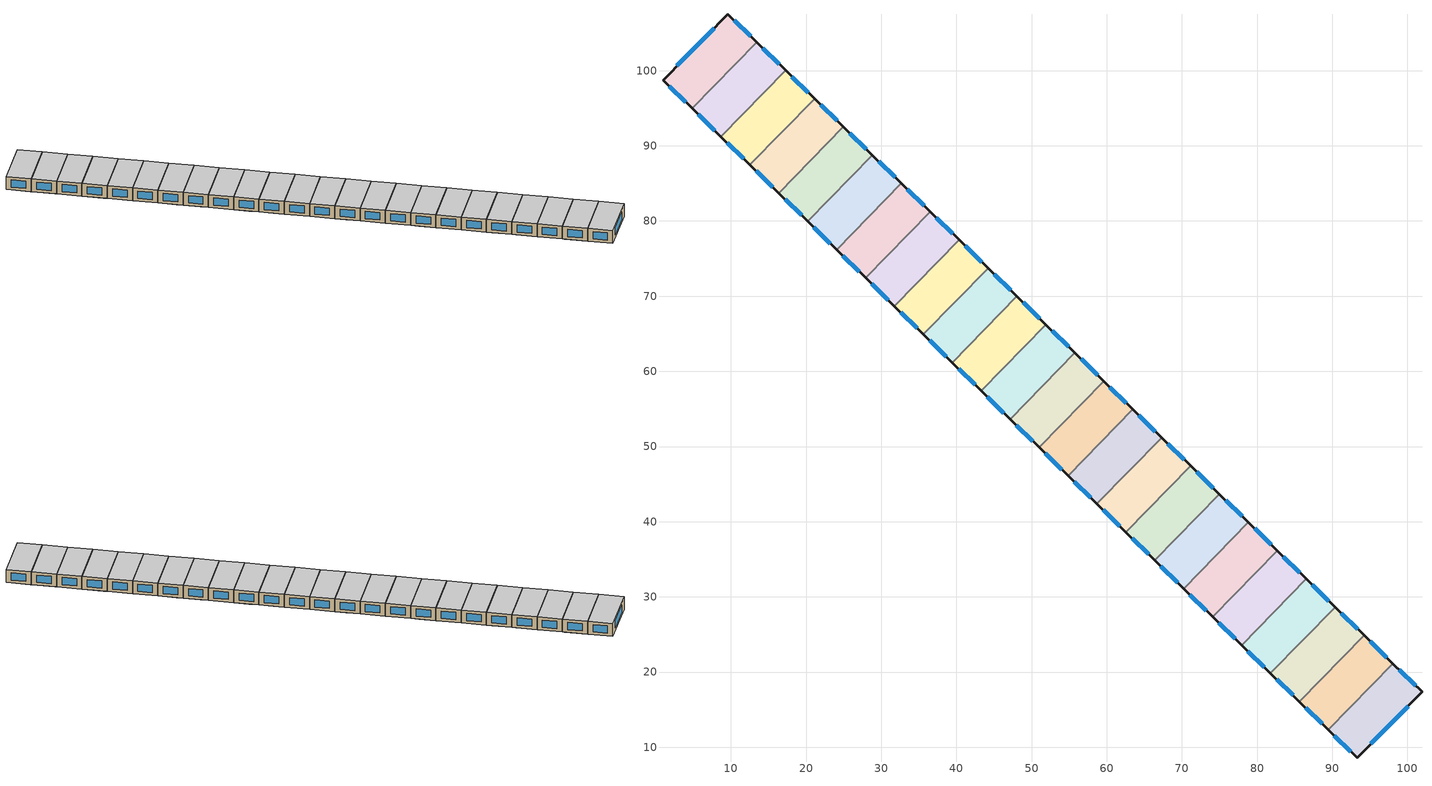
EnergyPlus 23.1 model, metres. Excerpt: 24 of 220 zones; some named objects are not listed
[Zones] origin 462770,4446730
fe584e89a999b901_F4_dwelling_0
 floor to fe584e89a999b901_F3_dwelling_0 (EU_floor_Construction): 13.28,103.93 4.68,95.13 0.97,98.75 9.6,107.52 z12
 floor to fe584e89a999b901_F3_dwelling_1 (EU_floor_Construction): 13.43,103.78 4.83,94.97 4.68,95.13 13.28,103.93 z12
 wall outside (EU_wall_Construction): 13.43,103.78 9.6,107.52 0.97,98.75 4.83,94.97 z12:15
 wall to fe584e89a999b901_F4_dwelling_1 (EU_wall_Construction): 4.83,94.97 13.43,103.78 z12:15
 window (EU_Window_Construction): 1.79,97.94 4,95.78 / 7.75,105.64 2.81,100.63 / 12.61,104.58 10.42,106.72 z12.64:14.36
 ceiling to fe584e89a999b901_F5_dwelling_0 (EU_floor_Construction): 4.83,94.97 13.43,103.78 9.6,107.52 0.97,98.75 z15
fe584e89a999b901_F4_dwelling_1
 floor to fe584e89a999b901_F3_dwelling_1 (EU_floor_Construction): 16.97,100.32 8.37,91.52 4.83,94.97 13.43,103.78 z12
 floor to fe584e89a999b901_F3_dwelling_2 (EU_floor_Construction): 17.28,100.02 8.68,91.22 8.37,91.52 16.97,100.32 z12
 wall outside (EU_wall_Construction): 4.83,94.97 8.68,91.22 / 17.28,100.02 13.43,103.78 z12:15
 wall to fe584e89a999b901_F4_dwelling_2 (EU_wall_Construction): 8.68,91.22 17.28,100.02 z12:15
 window (EU_Window_Construction): 5.65,94.17 7.85,92.02 / 16.45,100.83 14.25,102.98 z12.64:14.36
 ceiling to fe584e89a999b901_F5_dwelling_1 (EU_floor_Construction): 8.68,91.22 17.28,100.02 13.43,103.78 4.83,94.97 z15
fe584e89a999b901_F4_dwelling_10
 floor to fe584e89a999b901_F3_dwelling_10 (EU_floor_Construction): 50.21,67.86 41.61,59.06 39.46,61.16 48.05,69.97 z12
 floor to fe584e89a999b901_F3_dwelling_11 (EU_floor_Construction): 51.9,66.21 43.3,57.4 41.61,59.06 50.21,67.86 z12
 wall outside (EU_wall_Construction): 39.46,61.16 43.3,57.4 / 51.9,66.21 48.05,69.97 z12:15
 wall to fe584e89a999b901_F4_dwelling_11 (EU_wall_Construction): 43.3,57.4 51.9,66.21 z12:15
 wall to fe584e89a999b901_F4_dwelling_9 (EU_wall_Construction): 48.05,69.97 39.46,61.16 z12:15
 window (EU_Window_Construction): 40.28,60.36 42.48,58.21 / 51.08,67.01 48.88,69.16 z12.64:14.36
 ceiling to fe584e89a999b901_F5_dwelling_10 (EU_floor_Construction): 43.3,57.4 51.9,66.21 48.05,69.97 39.46,61.16 z15
fe584e89a999b901_F4_dwelling_11
 floor to fe584e89a999b901_F3_dwelling_11 (EU_floor_Construction): 53.9,64.25 45.3,55.45 43.3,57.4 51.9,66.21 z12
 floor adiabatic (EU_floor_Construction): 55.75,62.45 47.15,53.65 45.3,55.45 53.9,64.25 z12
 wall outside (EU_wall_Construction): 43.3,57.4 47.15,53.65 / 55.75,62.45 51.9,66.21 z12:15
 wall to fe584e89a999b901_F4_dwelling_12 (EU_wall_Construction): 47.15,53.65 55.75,62.45 z12:15
 window (EU_Window_Construction): 44.13,56.6 46.33,54.45 / 54.93,63.26 52.73,65.4 z12.64:14.36
 ceiling to fe584e89a999b901_F5_dwelling_11 (EU_floor_Construction): 47.15,53.65 55.75,62.45 51.9,66.21 43.3,57.4 z15
fe584e89a999b901_F4_dwelling_12
 floor to fe584e89a999b901_F3_dwelling_13 (EU_floor_Construction): 59.6,58.69 51,49.89 49,51.84 57.6,60.65 z12
 floor adiabatic (EU_floor_Construction): 57.6,60.65 49,51.84 47.15,53.65 55.75,62.45 z12
 wall outside (EU_wall_Construction): 47.15,53.65 51,49.89 / 59.6,58.69 55.75,62.45 z12:15
 wall to fe584e89a999b901_F4_dwelling_13 (EU_wall_Construction): 51,49.89 59.6,58.69 z12:15
 window (EU_Window_Construction): 47.97,52.84 50.17,50.69 / 58.77,59.5 56.57,61.65 z12.64:14.36
 ceiling to fe584e89a999b901_F5_dwelling_12 (EU_floor_Construction): 51,49.89 59.6,58.69 55.75,62.45 47.15,53.65 z15
fe584e89a999b901_F4_dwelling_13
 floor to fe584e89a999b901_F3_dwelling_13 (EU_floor_Construction): 61.29,57.04 52.69,48.24 51,49.89 59.6,58.69 z12
 floor adiabatic (EU_floor_Construction): 63.44,54.94 54.84,46.13 52.69,48.24 61.29,57.04 z12
 wall outside (EU_wall_Construction): 51,49.89 54.84,46.13 / 63.44,54.94 59.6,58.69 z12:15
 wall to fe584e89a999b901_F4_dwelling_14 (EU_wall_Construction): 54.84,46.13 63.44,54.94 z12:15
 window (EU_Window_Construction): 51.82,49.08 54.02,46.94 / 62.62,55.74 60.42,57.89 z12.64:14.36
 ceiling to fe584e89a999b901_F5_dwelling_13 (EU_floor_Construction): 54.84,46.13 63.44,54.94 59.6,58.69 51,49.89 z15
fe584e89a999b901_F4_dwelling_14
 floor to fe584e89a999b901_F3_dwelling_15 (EU_floor_Construction): 67.29,51.18 58.69,42.38 56.38,44.63 64.98,53.43 z12
 floor adiabatic (EU_floor_Construction): 64.98,53.43 56.38,44.63 54.84,46.13 63.44,54.94 z12
 wall outside (EU_wall_Construction): 54.84,46.13 58.69,42.38 / 67.29,51.18 63.44,54.94 z12:15
 wall to fe584e89a999b901_F4_dwelling_15 (EU_wall_Construction): 58.69,42.38 67.29,51.18 z12:15
 window (EU_Window_Construction): 55.67,45.33 57.87,43.18 / 66.47,51.98 64.27,54.13 z12.64:14.36
 ceiling to fe584e89a999b901_F5_dwelling_14 (EU_floor_Construction): 58.69,42.38 67.29,51.18 63.44,54.94 54.84,46.13 z15
fe584e89a999b901_F4_dwelling_15
 floor to fe584e89a999b901_F3_dwelling_16 (EU_floor_Construction): 71.14,47.42 62.54,38.62 60.08,41.02 68.68,49.83 z12
 floor to fe584e89a999b901_F3_dwelling_15 (EU_floor_Construction): 68.68,49.83 60.08,41.02 58.69,42.38 67.29,51.18 z12
 wall outside (EU_wall_Construction): 58.69,42.38 62.54,38.62 / 71.14,47.42 67.29,51.18 z12:15
 wall to fe584e89a999b901_F4_dwelling_16 (EU_wall_Construction): 62.54,38.62 71.14,47.42 z12:15
 window (EU_Window_Construction): 59.52,41.57 61.72,39.42 / 70.31,48.23 68.12,50.38 z12.64:14.36
 ceiling to fe584e89a999b901_F5_dwelling_15 (EU_floor_Construction): 62.54,38.62 71.14,47.42 67.29,51.18 58.69,42.38 z15
fe584e89a999b901_F4_dwelling_16
 floor to fe584e89a999b901_F3_dwelling_16 (EU_floor_Construction): 72.37,46.22 63.77,37.42 62.54,38.62 71.14,47.42 z12
 floor to fe584e89a999b901_F3_dwelling_17 (EU_floor_Construction): 74.99,43.67 66.39,34.86 63.77,37.42 72.37,46.22 z12
 wall outside (EU_wall_Construction): 62.54,38.62 66.39,34.86 / 74.99,43.67 71.14,47.42 z12:15
 wall to fe584e89a999b901_F4_dwelling_17 (EU_wall_Construction): 66.39,34.86 74.99,43.67 z12:15
 window (EU_Window_Construction): 63.36,37.81 65.56,35.66 / 74.16,44.47 71.96,46.62 z12.64:14.36
 ceiling to fe584e89a999b901_F5_dwelling_16 (EU_floor_Construction): 66.39,34.86 74.99,43.67 71.14,47.42 62.54,38.62 z15
fe584e89a999b901_F4_dwelling_17
 floor to fe584e89a999b901_F3_dwelling_17 (EU_floor_Construction): 76.06,42.61 67.46,33.81 66.39,34.86 74.99,43.67 z12
 floor to fe584e89a999b901_F3_dwelling_18 (EU_floor_Construction): 78.83,39.91 70.23,31.1 67.46,33.81 76.06,42.61 z12
 wall outside (EU_wall_Construction): 66.39,34.86 70.23,31.1 / 78.83,39.91 74.99,43.67 z12:15
 wall to fe584e89a999b901_F4_dwelling_18 (EU_wall_Construction): 70.23,31.1 78.83,39.91 z12:15
 window (EU_Window_Construction): 67.21,34.06 69.41,31.91 / 78.01,40.71 75.81,42.86 z12.64:14.36
 ceiling to fe584e89a999b901_F5_dwelling_17 (EU_floor_Construction): 70.23,31.1 78.83,39.91 74.99,43.67 66.39,34.86 z15
fe584e89a999b901_F4_dwelling_18
 floor to fe584e89a999b901_F3_dwelling_18 (EU_floor_Construction): 79.76,39.01 71.16,30.2 70.23,31.1 78.83,39.91 z12
 floor to fe584e89a999b901_F3_dwelling_19 (EU_floor_Construction): 82.68,36.15 74.08,27.35 71.16,30.2 79.76,39.01 z12
 wall outside (EU_wall_Construction): 70.23,31.1 74.08,27.35 / 82.68,36.15 78.83,39.91 z12:15
 wall to fe584e89a999b901_F4_dwelling_19 (EU_wall_Construction): 74.08,27.35 82.68,36.15 z12:15
 window (EU_Window_Construction): 71.06,30.3 73.26,28.15 / 81.86,36.96 79.66,39.1 z12.64:14.36
 ceiling to fe584e89a999b901_F5_dwelling_18 (EU_floor_Construction): 74.08,27.35 82.68,36.15 78.83,39.91 70.23,31.1 z15
fe584e89a999b901_F4_dwelling_19
 floor to fe584e89a999b901_F3_dwelling_19 (EU_floor_Construction): 83.45,35.4 74.85,26.59 74.08,27.35 82.68,36.15 z12
 floor to fe584e89a999b901_F3_dwelling_20 (EU_floor_Construction): 86.53,32.39 77.93,23.59 74.85,26.59 83.45,35.4 z12
 wall outside (EU_wall_Construction): 74.08,27.35 77.93,23.59 / 86.53,32.39 82.68,36.15 z12:15
 wall to fe584e89a999b901_F4_dwelling_20 (EU_wall_Construction): 77.93,23.59 86.53,32.39 z12:15
 window (EU_Window_Construction): 74.9,26.54 77.1,24.39 / 85.7,33.2 83.5,35.35 z12.64:14.36
 ceiling to fe584e89a999b901_F5_dwelling_19 (EU_floor_Construction): 77.93,23.59 86.53,32.39 82.68,36.15 74.08,27.35 z15
fe584e89a999b901_F4_dwelling_2
 floor to fe584e89a999b901_F3_dwelling_3 (EU_floor_Construction): 21.12,96.27 12.52,87.46 12.06,87.91 20.66,96.72 z12
 floor adiabatic (EU_floor_Construction): 20.66,96.72 12.06,87.91 12.52,87.46 8.68,91.22 17.28,100.02 z12
 wall outside (EU_wall_Construction): 8.68,91.22 12.52,87.46 / 21.12,96.27 17.28,100.02 z12:15
 wall to fe584e89a999b901_F4_dwelling_3 (EU_wall_Construction): 12.52,87.46 21.12,96.27 z12:15
 window (EU_Window_Construction): 9.5,90.41 11.7,88.27 / 20.3,97.07 18.1,99.22 z12.64:14.36
 ceiling to fe584e89a999b901_F5_dwelling_2 (EU_floor_Construction): 12.52,87.46 21.12,96.27 17.28,100.02 8.68,91.22 z15
fe584e89a999b901_F4_dwelling_20
 floor to fe584e89a999b901_F3_dwelling_20 (EU_floor_Construction): 87.14,31.79 78.54,22.99 77.93,23.59 86.53,32.39 z12
 floor to fe584e89a999b901_F3_dwelling_21 (EU_floor_Construction): 90.38,28.64 81.78,19.83 78.54,22.99 87.14,31.79 z12
 wall outside (EU_wall_Construction): 77.93,23.59 81.78,19.83 / 90.38,28.64 86.53,32.39 z12:15
 wall to fe584e89a999b901_F4_dwelling_21 (EU_wall_Construction): 81.78,19.83 90.38,28.64 z12:15
 window (EU_Window_Construction): 78.75,22.78 80.95,20.64 / 89.55,29.44 87.35,31.59 z12.64:14.36
 ceiling to fe584e89a999b901_F5_dwelling_20 (EU_floor_Construction): 81.78,19.83 90.38,28.64 86.53,32.39 77.93,23.59 z15
fe584e89a999b901_F4_dwelling_21
 floor to fe584e89a999b901_F3_dwelling_22 (EU_floor_Construction): 94.22,24.88 85.62,16.07 82.24,19.38 90.84,28.19 z12
 floor adiabatic (EU_floor_Construction): 90.84,28.19 82.24,19.38 81.78,19.83 90.38,28.64 94.22,24.88 z12
 wall outside (EU_wall_Construction): 81.78,19.83 85.62,16.07 / 94.22,24.88 90.38,28.64 z12:15
 wall to fe584e89a999b901_F4_dwelling_22 (EU_wall_Construction): 85.62,16.07 94.22,24.88 z12:15
 window (EU_Window_Construction): 82.6,19.03 84.8,16.88 / 93.4,25.68 91.2,27.83 z12.64:14.36
 ceiling to fe584e89a999b901_F5_dwelling_21 (EU_floor_Construction): 85.62,16.07 94.22,24.88 90.38,28.64 81.78,19.83 z15
fe584e89a999b901_F4_dwelling_22
 floor to fe584e89a999b901_F3_dwelling_22 (EU_floor_Construction): 94.53,24.58 85.93,15.77 85.62,16.07 94.22,24.88 z12
 floor to fe584e89a999b901_F3_dwelling_23 (EU_floor_Construction): 98.07,21.12 89.47,12.32 85.93,15.77 94.53,24.58 z12
 wall outside (EU_wall_Construction): 85.62,16.07 89.47,12.32 / 98.07,21.12 94.22,24.88 z12:15
 wall to fe584e89a999b901_F4_dwelling_23 (EU_wall_Construction): 89.47,12.32 98.07,21.12 z12:15
 window (EU_Window_Construction): 86.45,15.27 88.65,13.12 / 97.25,21.93 95.05,24.08 z12.64:14.36
 ceiling to fe584e89a999b901_F5_dwelling_22 (EU_floor_Construction): 89.47,12.32 98.07,21.12 94.22,24.88 85.62,16.07 z15
fe584e89a999b901_F4_dwelling_23
 floor to fe584e89a999b901_F3_dwelling_23 (EU_floor_Construction): 98.22,20.97 89.62,12.17 89.47,12.32 98.07,21.12 z12
 floor to fe584e89a999b901_F3_dwelling_24 (EU_floor_Construction): 101.93,17.35 93.3,8.58 89.62,12.17 98.22,20.97 z12
 wall outside (EU_wall_Construction): 89.47,12.32 93.3,8.58 101.93,17.35 98.07,21.12 z12:15
 window (EU_Window_Construction): 101.11,18.16 98.9,20.31 / 95.15,10.46 100.09,15.47 / 90.29,11.52 92.48,9.38 z12.64:14.36
 ceiling to fe584e89a999b901_F5_dwelling_23 (EU_floor_Construction): 93.3,8.58 101.93,17.35 98.07,21.12 89.47,12.32 z15
fe584e89a999b901_F4_dwelling_3
 floor to fe584e89a999b901_F3_dwelling_3 (EU_floor_Construction): 24.36,93.11 15.76,84.31 12.52,87.46 21.12,96.27 z12
 floor to fe584e89a999b901_F3_dwelling_4 (EU_floor_Construction): 24.97,92.51 16.37,83.7 15.76,84.31 24.36,93.11 z12
 wall outside (EU_wall_Construction): 12.52,87.46 16.37,83.7 / 24.97,92.51 21.12,96.27 z12:15
 wall to fe584e89a999b901_F4_dwelling_4 (EU_wall_Construction): 16.37,83.7 24.97,92.51 z12:15
 window (EU_Window_Construction): 13.35,86.66 15.55,84.51 / 24.15,93.31 21.95,95.46 z12.64:14.36
 ceiling to fe584e89a999b901_F5_dwelling_3 (EU_floor_Construction): 16.37,83.7 24.97,92.51 21.12,96.27 12.52,87.46 z15
fe584e89a999b901_F4_dwelling_4
 floor to fe584e89a999b901_F3_dwelling_4 (EU_floor_Construction): 28.05,89.5 19.45,80.7 16.37,83.7 24.97,92.51 z12
 floor to fe584e89a999b901_F3_dwelling_5 (EU_floor_Construction): 28.82,88.75 20.22,79.95 19.45,80.7 28.05,89.5 z12
 wall outside (EU_wall_Construction): 16.37,83.7 20.22,79.95 / 28.82,88.75 24.97,92.51 z12:15
 wall to fe584e89a999b901_F4_dwelling_5 (EU_wall_Construction): 20.22,79.95 28.82,88.75 z12:15
 window (EU_Window_Construction): 17.2,82.9 19.4,80.75 / 28,89.56 25.8,91.7 z12.64:14.36
 ceiling to fe584e89a999b901_F5_dwelling_4 (EU_floor_Construction): 20.22,79.95 28.82,88.75 24.97,92.51 16.37,83.7 z15
fe584e89a999b901_F4_dwelling_5
 floor to fe584e89a999b901_F3_dwelling_5 (EU_floor_Construction): 31.74,85.9 23.14,77.09 20.22,79.95 28.82,88.75 z12
 floor to fe584e89a999b901_F3_dwelling_6 (EU_floor_Construction): 32.67,85 24.07,76.19 23.14,77.09 31.74,85.9 z12
 wall outside (EU_wall_Construction): 20.22,79.95 24.07,76.19 / 32.67,85 28.82,88.75 z12:15
 wall to fe584e89a999b901_F4_dwelling_6 (EU_wall_Construction): 24.07,76.19 32.67,85 z12:15
 window (EU_Window_Construction): 21.04,79.14 23.24,76.99 / 31.84,85.8 29.64,87.95 z12.64:14.36
 ceiling to fe584e89a999b901_F5_dwelling_5 (EU_floor_Construction): 24.07,76.19 32.67,85 28.82,88.75 20.22,79.95 z15
fe584e89a999b901_F4_dwelling_6
 floor adiabatic (EU_floor_Construction): 35.44,82.29 26.84,73.48 24.07,76.19 32.67,85 z12
 floor to fe584e89a999b901_F3_dwelling_7 (EU_floor_Construction): 36.51,81.24 27.91,72.43 26.84,73.48 35.44,82.29 z12
 wall outside (EU_wall_Construction): 24.07,76.19 27.91,72.43 / 36.51,81.24 32.67,85 z12:15
 wall to fe584e89a999b901_F4_dwelling_7 (EU_wall_Construction): 27.91,72.43 36.51,81.24 z12:15
 window (EU_Window_Construction): 24.89,75.38 27.09,73.24 / 35.69,82.04 33.49,84.19 z12.64:14.36
 ceiling to fe584e89a999b901_F5_dwelling_6 (EU_floor_Construction): 27.91,72.43 36.51,81.24 32.67,85 24.07,76.19 z15
fe584e89a999b901_F4_dwelling_7
 floor to fe584e89a999b901_F3_dwelling_7 (EU_floor_Construction): 39.13,78.68 30.53,69.88 27.91,72.43 36.51,81.24 z12
 floor to fe584e89a999b901_F3_dwelling_8 (EU_floor_Construction): 40.36,77.48 31.76,68.68 30.53,69.88 39.13,78.68 z12
 wall outside (EU_wall_Construction): 27.91,72.43 31.76,68.67 / 40.36,77.48 36.51,81.24 z12:15
 wall to fe584e89a999b901_F4_dwelling_8 (EU_wall_Construction): 31.76,68.67 40.36,77.48 z12:15
 window (EU_Window_Construction): 28.74,71.63 30.94,69.48 / 39.54,78.28 37.34,80.43 z12.64:14.36
 ceiling to fe584e89a999b901_F5_dwelling_7 (EU_floor_Construction): 31.76,68.67 40.36,77.48 36.51,81.24 27.91,72.43 z15
fe584e89a999b901_F4_dwelling_8
 floor to fe584e89a999b901_F3_dwelling_8 (EU_floor_Construction): 42.82,75.08 34.22,66.27 31.76,68.67 40.36,77.48 z12
 floor to fe584e89a999b901_F3_dwelling_9 (EU_floor_Construction): 44.21,73.72 35.61,64.92 34.22,66.27 42.82,75.08 z12
 wall outside (EU_wall_Construction): 31.76,68.67 35.61,64.92 / 44.21,73.72 40.36,77.48 z12:15
 wall to fe584e89a999b901_F4_dwelling_9 (EU_wall_Construction): 35.61,64.92 44.21,73.72 z12:15
 window (EU_Window_Construction): 32.59,67.87 34.78,65.72 / 43.38,74.53 41.18,76.68 z12.64:14.36
 ceiling to fe584e89a999b901_F5_dwelling_8 (EU_floor_Construction): 35.61,64.92 44.21,73.72 40.36,77.48 31.76,68.67 z15
fe584e89a999b901_F4_dwelling_9
 floor adiabatic (EU_floor_Construction): 46.52,71.47 37.92,62.66 35.61,64.92 44.21,73.72 z12
 floor to fe584e89a999b901_F3_dwelling_10 (EU_floor_Construction): 48.05,69.97 39.46,61.16 37.92,62.66 46.52,71.47 z12
 wall outside (EU_wall_Construction): 35.61,64.92 39.46,61.16 / 48.05,69.97 44.21,73.72 z12:15
 window (EU_Window_Construction): 36.43,64.11 38.63,61.97 / 47.23,70.77 45.03,72.92 z12.64:14.36
 ceiling to fe584e89a999b901_F5_dwelling_9 (EU_floor_Construction): 39.46,61.16 48.05,69.97 44.21,73.72 35.61,64.92 z15
[Building]
EU S2 Campaign: North Axis=0; Terrain=City; Solar Distribution=FullExterior
[Site:Location]
Yerevan-Zvartnots.Intl.AP: Latitude=40.15; Longitude=44.383; Time Zone=4; Elevation=854
[SizingPeriod:WeatherFileDays]
AnnualSizingPeriod: Begin Month=1; Begin Day of Month=1; End Month=12; End Day of Month=31; Day of Week for Start Day=Monday; Use Weather File Daylight Saving Period=No; Use Weather File Rain and Snow Indicators=No
[MATERIAL]
EU_InternalMass_Material: Roughness=MediumRough; Thickness=0.1; Conductivity=1; Density=1800; Specific Heat=900; Thermal Absorptance=0.9; Solar Absorptance=0.7; Visible Absorptance=0.7
[MATERIAL:NOMASS] Roughness=MediumRough; Thermal Absorptance=0.9; Solar Absorptance=0.7; Visible Absorptance=0.7
Name | Thermal Resistance
EU_wall_NoMass | 1.05043
EU_floor_NoMass | 0.478065
[WINDOWMATERIAL:SIMPLEGLAZINGSYSTEM]
EU_Window_SimpleGlazing: UFactor=2.5566; Solar Heat Gain Coefficient=0.75; Visible Transmittance=0.75
[CONSTRUCTION]
EU_wall_Construction: EU_wall_NoMass
EU_floor_Construction: EU_floor_NoMass
EU_Window_Construction: EU_Window_SimpleGlazing
EU_InternalMass_Construction: EU_InternalMass_Material
[ZONE] Type=1; Multiplier=1; Ceiling Height=autocalculate; Floor Area=autocalculate; Part of Total Floor Area=Yes
Name | Volume
fe584e89a999b901_F4_dwelling_0 | 198.582
fe584e89a999b901_F4_dwelling_1; fe584e89a999b901_F4_dwelling_2; fe584e89a999b901_F4_dwelling_21; fe584e89a999b901_F4_dwelling_22 | 198.561
fe584e89a999b901_F4_dwelling_10; fe584e89a999b901_F4_dwelling_11; fe584e89a999b901_F4_dwelling_13; fe584e89a999b901_F4_dwelling_14; fe584e89a999b901_F4_dwelling_9 | 198.538
fe584e89a999b901_F4_dwelling_12 | 198.59
fe584e89a999b901_F4_dwelling_15 | 198.556
fe584e89a999b901_F4_dwelling_16 | 198.576
fe584e89a999b901_F4_dwelling_17; fe584e89a999b901_F4_dwelling_5; fe584e89a999b901_F4_dwelling_6 | 198.568
fe584e89a999b901_F4_dwelling_18 | 198.567
fe584e89a999b901_F4_dwelling_19; fe584e89a999b901_F4_dwelling_4 | 198.549
fe584e89a999b901_F4_dwelling_20; fe584e89a999b901_F4_dwelling_3 | 198.595
fe584e89a999b901_F4_dwelling_23 | 198.583
fe584e89a999b901_F4_dwelling_7 | 198.575
fe584e89a999b901_F4_dwelling_8 | 198.557
[INTERNALMASS] Construction=EU_InternalMass_Construction
Name | Zone or ZoneList | Surface Area
fe584e89a999b901_F4_dwelling_0_EU_InternalMass | fe584e89a999b901_F4_dwelling_0 | 66.194
fe584e89a999b901_F4_dwelling_1_EU_InternalMass | fe584e89a999b901_F4_dwelling_1 | 66.1869
fe584e89a999b901_F4_dwelling_2_EU_InternalMass | fe584e89a999b901_F4_dwelling_2 | 66.1869
fe584e89a999b901_F4_dwelling_3_EU_InternalMass | fe584e89a999b901_F4_dwelling_3 | 66.1981
fe584e89a999b901_F4_dwelling_4_EU_InternalMass | fe584e89a999b901_F4_dwelling_4 | 66.183
fe584e89a999b901_F4_dwelling_5_EU_InternalMass | fe584e89a999b901_F4_dwelling_5 | 66.1893
fe584e89a999b901_F4_dwelling_6_EU_InternalMass | fe584e89a999b901_F4_dwelling_6 | 66.1894
fe584e89a999b901_F4_dwelling_7_EU_InternalMass | fe584e89a999b901_F4_dwelling_7 | 66.1918
fe584e89a999b901_F4_dwelling_8_EU_InternalMass | fe584e89a999b901_F4_dwelling_8 | 66.1856
fe584e89a999b901_F4_dwelling_9_EU_InternalMass | fe584e89a999b901_F4_dwelling_9 | 66.1793
fe584e89a999b901_F4_dwelling_10_EU_InternalMass | fe584e89a999b901_F4_dwelling_10 | 66.1793
fe584e89a999b901_F4_dwelling_11_EU_InternalMass | fe584e89a999b901_F4_dwelling_11 | 66.1793
fe584e89a999b901_F4_dwelling_12_EU_InternalMass | fe584e89a999b901_F4_dwelling_12 | 66.1967
fe584e89a999b901_F4_dwelling_13_EU_InternalMass | fe584e89a999b901_F4_dwelling_13 | 66.1793
fe584e89a999b901_F4_dwelling_14_EU_InternalMass | fe584e89a999b901_F4_dwelling_14 | 66.1793
fe584e89a999b901_F4_dwelling_15_EU_InternalMass | fe584e89a999b901_F4_dwelling_15 | 66.1856
fe584e89a999b901_F4_dwelling_16_EU_InternalMass | fe584e89a999b901_F4_dwelling_16 | 66.1918
fe584e89a999b901_F4_dwelling_17_EU_InternalMass | fe584e89a999b901_F4_dwelling_17 | 66.1894
fe584e89a999b901_F4_dwelling_18_EU_InternalMass | fe584e89a999b901_F4_dwelling_18 | 66.1893
fe584e89a999b901_F4_dwelling_19_EU_InternalMass | fe584e89a999b901_F4_dwelling_19 | 66.183
fe584e89a999b901_F4_dwelling_20_EU_InternalMass | fe584e89a999b901_F4_dwelling_20 | 66.1981
fe584e89a999b901_F4_dwelling_21_EU_InternalMass | fe584e89a999b901_F4_dwelling_21 | 66.1869
fe584e89a999b901_F4_dwelling_22_EU_InternalMass | fe584e89a999b901_F4_dwelling_22 | 66.1869
fe584e89a999b901_F4_dwelling_23_EU_InternalMass | fe584e89a999b901_F4_dwelling_23 | 66.194
[OTHEREQUIPMENT] Fuel Type=Electricity; Design Level Calculation Method=Watts/Area; Power per Zone Floor Area=1; Fraction Latent=0; Fraction Radiant=0; Fraction Lost=0; Carbon Dioxide Generation Rate=0; EndUse Subcategory=EU_Step8_InternalGains
Name | Zone or ZoneList or Space or SpaceList | Schedule
EU_Step8_InternalGain_fe584e89a999b901_F4_dwelling_0_f000 | fe584e89a999b901_F4_dwelling_0 | EU_Step8_GainSchedule_fe584e89a999b901_F4_dwelling_0_f000
EU_Step8_InternalGain_fe584e89a999b901_F4_dwelling_1_f000 | fe584e89a999b901_F4_dwelling_1 | EU_Step8_GainSchedule_fe584e89a999b901_F4_dwelling_1_f000
EU_Step8_InternalGain_fe584e89a999b901_F4_dwelling_2_f000 | fe584e89a999b901_F4_dwelling_2 | EU_Step8_GainSchedule_fe584e89a999b901_F4_dwelling_2_f000
EU_Step8_InternalGain_fe584e89a999b901_F4_dwelling_3_f000 | fe584e89a999b901_F4_dwelling_3 | EU_Step8_GainSchedule_fe584e89a999b901_F4_dwelling_3_f000
EU_Step8_InternalGain_fe584e89a999b901_F4_dwelling_4_f000 | fe584e89a999b901_F4_dwelling_4 | EU_Step8_GainSchedule_fe584e89a999b901_F4_dwelling_4_f000
EU_Step8_InternalGain_fe584e89a999b901_F4_dwelling_5_f000 | fe584e89a999b901_F4_dwelling_5 | EU_Step8_GainSchedule_fe584e89a999b901_F4_dwelling_5_f000
EU_Step8_InternalGain_fe584e89a999b901_F4_dwelling_6_f000 | fe584e89a999b901_F4_dwelling_6 | EU_Step8_GainSchedule_fe584e89a999b901_F4_dwelling_6_f000
EU_Step8_InternalGain_fe584e89a999b901_F4_dwelling_7_f000 | fe584e89a999b901_F4_dwelling_7 | EU_Step8_GainSchedule_fe584e89a999b901_F4_dwelling_7_f000
EU_Step8_InternalGain_fe584e89a999b901_F4_dwelling_8_f000 | fe584e89a999b901_F4_dwelling_8 | EU_Step8_GainSchedule_fe584e89a999b901_F4_dwelling_8_f000
EU_Step8_InternalGain_fe584e89a999b901_F4_dwelling_9_f000 | fe584e89a999b901_F4_dwelling_9 | EU_Step8_GainSchedule_fe584e89a999b901_F4_dwelling_9_f000
EU_Step8_InternalGain_fe584e89a999b901_F4_dwelling_10_f000 | fe584e89a999b901_F4_dwelling_10 | EU_Step8_GainSchedule_fe584e89a999b901_F4_dwelling_10_f000
EU_Step8_InternalGain_fe584e89a999b901_F4_dwelling_11_f000 | fe584e89a999b901_F4_dwelling_11 | EU_Step8_GainSchedule_fe584e89a999b901_F4_dwelling_11_f000
EU_Step8_InternalGain_fe584e89a999b901_F4_dwelling_12_f000 | fe584e89a999b901_F4_dwelling_12 | EU_Step8_GainSchedule_fe584e89a999b901_F4_dwelling_12_f000
EU_Step8_InternalGain_fe584e89a999b901_F4_dwelling_13_f000 | fe584e89a999b901_F4_dwelling_13 | EU_Step8_GainSchedule_fe584e89a999b901_F4_dwelling_13_f000
EU_Step8_InternalGain_fe584e89a999b901_F4_dwelling_14_f000 | fe584e89a999b901_F4_dwelling_14 | EU_Step8_GainSchedule_fe584e89a999b901_F4_dwelling_14_f000
EU_Step8_InternalGain_fe584e89a999b901_F4_dwelling_15_f000 | fe584e89a999b901_F4_dwelling_15 | EU_Step8_GainSchedule_fe584e89a999b901_F4_dwelling_15_f000
EU_Step8_InternalGain_fe584e89a999b901_F4_dwelling_16_f000 | fe584e89a999b901_F4_dwelling_16 | EU_Step8_GainSchedule_fe584e89a999b901_F4_dwelling_16_f000
EU_Step8_InternalGain_fe584e89a999b901_F4_dwelling_17_f000 | fe584e89a999b901_F4_dwelling_17 | EU_Step8_GainSchedule_fe584e89a999b901_F4_dwelling_17_f000
EU_Step8_InternalGain_fe584e89a999b901_F4_dwelling_18_f000 | fe584e89a999b901_F4_dwelling_18 | EU_Step8_GainSchedule_fe584e89a999b901_F4_dwelling_18_f000
EU_Step8_InternalGain_fe584e89a999b901_F4_dwelling_19_f000 | fe584e89a999b901_F4_dwelling_19 | EU_Step8_GainSchedule_fe584e89a999b901_F4_dwelling_19_f000
EU_Step8_InternalGain_fe584e89a999b901_F4_dwelling_20_f000 | fe584e89a999b901_F4_dwelling_20 | EU_Step8_GainSchedule_fe584e89a999b901_F4_dwelling_20_f000
EU_Step8_InternalGain_fe584e89a999b901_F4_dwelling_21_f000 | fe584e89a999b901_F4_dwelling_21 | EU_Step8_GainSchedule_fe584e89a999b901_F4_dwelling_21_f000
EU_Step8_InternalGain_fe584e89a999b901_F4_dwelling_22_f000 | fe584e89a999b901_F4_dwelling_22 | EU_Step8_GainSchedule_fe584e89a999b901_F4_dwelling_22_f000
EU_Step8_InternalGain_fe584e89a999b901_F4_dwelling_23_f000 | fe584e89a999b901_F4_dwelling_23 | EU_Step8_GainSchedule_fe584e89a999b901_F4_dwelling_23_f000
[ZONEVENTILATION:DESIGNFLOWRATE] Schedule=EU_AlwaysOn; Design Flow Rate Calculation Method=AirChanges/Hour; Air Changes per Hour=0.557805; Ventilation Type=Natural; Fan Pressure Rise=0; Fan Total Efficiency=1; Constant Term Coefficient=1; Temperature Term Coefficient=0; Velocity Term Coefficient=0; Velocity Squared Term Coefficient=0; Minimum Indoor Temperature=-100; Maximum Indoor Temperature=100; Delta Temperature=-100; Minimum Outdoor Temperature=-100; Maximum Outdoor Temperature=100; Maximum Wind Speed=40
Name | Zone or ZoneList or Space or SpaceList
EU_ConstantAir_fe584e89a999b901_F4_dwelling_0 | fe584e89a999b901_F4_dwelling_0
EU_ConstantAir_fe584e89a999b901_F4_dwelling_1 | fe584e89a999b901_F4_dwelling_1
EU_ConstantAir_fe584e89a999b901_F4_dwelling_2 | fe584e89a999b901_F4_dwelling_2
EU_ConstantAir_fe584e89a999b901_F4_dwelling_3 | fe584e89a999b901_F4_dwelling_3
EU_ConstantAir_fe584e89a999b901_F4_dwelling_4 | fe584e89a999b901_F4_dwelling_4
EU_ConstantAir_fe584e89a999b901_F4_dwelling_5 | fe584e89a999b901_F4_dwelling_5
EU_ConstantAir_fe584e89a999b901_F4_dwelling_6 | fe584e89a999b901_F4_dwelling_6
EU_ConstantAir_fe584e89a999b901_F4_dwelling_7 | fe584e89a999b901_F4_dwelling_7
EU_ConstantAir_fe584e89a999b901_F4_dwelling_8 | fe584e89a999b901_F4_dwelling_8
EU_ConstantAir_fe584e89a999b901_F4_dwelling_9 | fe584e89a999b901_F4_dwelling_9
EU_ConstantAir_fe584e89a999b901_F4_dwelling_10 | fe584e89a999b901_F4_dwelling_10
EU_ConstantAir_fe584e89a999b901_F4_dwelling_11 | fe584e89a999b901_F4_dwelling_11
EU_ConstantAir_fe584e89a999b901_F4_dwelling_12 | fe584e89a999b901_F4_dwelling_12
EU_ConstantAir_fe584e89a999b901_F4_dwelling_13 | fe584e89a999b901_F4_dwelling_13
EU_ConstantAir_fe584e89a999b901_F4_dwelling_14 | fe584e89a999b901_F4_dwelling_14
EU_ConstantAir_fe584e89a999b901_F4_dwelling_15 | fe584e89a999b901_F4_dwelling_15
EU_ConstantAir_fe584e89a999b901_F4_dwelling_16 | fe584e89a999b901_F4_dwelling_16
EU_ConstantAir_fe584e89a999b901_F4_dwelling_17 | fe584e89a999b901_F4_dwelling_17
EU_ConstantAir_fe584e89a999b901_F4_dwelling_18 | fe584e89a999b901_F4_dwelling_18
EU_ConstantAir_fe584e89a999b901_F4_dwelling_19 | fe584e89a999b901_F4_dwelling_19
EU_ConstantAir_fe584e89a999b901_F4_dwelling_20 | fe584e89a999b901_F4_dwelling_20
EU_ConstantAir_fe584e89a999b901_F4_dwelling_21 | fe584e89a999b901_F4_dwelling_21
EU_ConstantAir_fe584e89a999b901_F4_dwelling_22 | fe584e89a999b901_F4_dwelling_22
EU_ConstantAir_fe584e89a999b901_F4_dwelling_23 | fe584e89a999b901_F4_dwelling_23
[HVACTEMPLATE:ZONE:IDEALLOADSAIRSYSTEM] System Availability Schedule=EU_AlwaysOn; Maximum Heating Supply Air Temperature=50; Minimum Cooling Supply Air Temperature=13; Maximum Heating Supply Air Humidity Ratio=0.0156; Minimum Cooling Supply Air Humidity Ratio=0.0077; Heating Limit=NoLimit; Cooling Limit=NoLimit; Heating Availability Schedule=EU_AlwaysOn; Cooling Availability Schedule=EU_CoolingOff; Dehumidification Control Type=ConstantSensibleHeatRatio; Cooling Sensible Heat Ratio=0.7; Dehumidification Setpoint=60; Humidification Control Type=None; Humidification Setpoint=30; Outdoor Air Method=None; Outdoor Air Flow Rate per Person=0.00944; Outdoor Air Flow Rate per Zone Floor Area=0; Outdoor Air Flow Rate per Zone=0; Demand Controlled Ventilation Type=None; Outdoor Air Economizer Type=NoEconomizer; Heat Recovery Type=None; Sensible Heat Recovery Effectiveness=0.7; Latent Heat Recovery Effectiveness=0.65
Name | Template Thermostat
fe584e89a999b901_F4_dwelling_0 | EU_HeatOnly_fe584e89a999b901_F4_dwelling_0
fe584e89a999b901_F4_dwelling_1 | EU_HeatOnly_fe584e89a999b901_F4_dwelling_1
fe584e89a999b901_F4_dwelling_2 | EU_HeatOnly_fe584e89a999b901_F4_dwelling_2
fe584e89a999b901_F4_dwelling_3 | EU_HeatOnly_fe584e89a999b901_F4_dwelling_3
fe584e89a999b901_F4_dwelling_4 | EU_HeatOnly_fe584e89a999b901_F4_dwelling_4
fe584e89a999b901_F4_dwelling_5 | EU_HeatOnly_fe584e89a999b901_F4_dwelling_5
fe584e89a999b901_F4_dwelling_6 | EU_HeatOnly_fe584e89a999b901_F4_dwelling_6
fe584e89a999b901_F4_dwelling_7 | EU_HeatOnly_fe584e89a999b901_F4_dwelling_7
fe584e89a999b901_F4_dwelling_8 | EU_HeatOnly_fe584e89a999b901_F4_dwelling_8
fe584e89a999b901_F4_dwelling_9 | EU_HeatOnly_fe584e89a999b901_F4_dwelling_9
fe584e89a999b901_F4_dwelling_10 | EU_HeatOnly_fe584e89a999b901_F4_dwelling_10
fe584e89a999b901_F4_dwelling_11 | EU_HeatOnly_fe584e89a999b901_F4_dwelling_11
fe584e89a999b901_F4_dwelling_12 | EU_HeatOnly_fe584e89a999b901_F4_dwelling_12
fe584e89a999b901_F4_dwelling_13 | EU_HeatOnly_fe584e89a999b901_F4_dwelling_13
fe584e89a999b901_F4_dwelling_14 | EU_HeatOnly_fe584e89a999b901_F4_dwelling_14
fe584e89a999b901_F4_dwelling_15 | EU_HeatOnly_fe584e89a999b901_F4_dwelling_15
fe584e89a999b901_F4_dwelling_16 | EU_HeatOnly_fe584e89a999b901_F4_dwelling_16
fe584e89a999b901_F4_dwelling_17 | EU_HeatOnly_fe584e89a999b901_F4_dwelling_17
fe584e89a999b901_F4_dwelling_18 | EU_HeatOnly_fe584e89a999b901_F4_dwelling_18
fe584e89a999b901_F4_dwelling_19 | EU_HeatOnly_fe584e89a999b901_F4_dwelling_19
fe584e89a999b901_F4_dwelling_20 | EU_HeatOnly_fe584e89a999b901_F4_dwelling_20
fe584e89a999b901_F4_dwelling_21 | EU_HeatOnly_fe584e89a999b901_F4_dwelling_21
fe584e89a999b901_F4_dwelling_22 | EU_HeatOnly_fe584e89a999b901_F4_dwelling_22
fe584e89a999b901_F4_dwelling_23 | EU_HeatOnly_fe584e89a999b901_F4_dwelling_23
[SIZING:ZONE] Zone Cooling Design Supply Air Temperature Input Method=SupplyAirTemperature; Zone Cooling Design Supply Air Temperature=13; Zone Heating Design Supply Air Temperature Input Method=SupplyAirTemperature; Zone Heating Design Supply Air Temperature=50; Zone Cooling Design Supply Air Humidity Ratio=0.008; Zone Heating Design Supply Air Humidity Ratio=0.008; Cooling Design Air Flow Method=DesignDay; Cooling Design Air Flow Rate=0; Cooling Minimum Air Flow per Zone Floor Area=0.000762; Cooling Minimum Air Flow=0; Cooling Minimum Air Flow Fraction=0.2; Heating Design Air Flow Method=DesignDay; Heating Design Air Flow Rate=0; Heating Maximum Air Flow per Zone Floor Area=0.002032; Heating Maximum Air Flow=0.141576; Heating Maximum Air Flow Fraction=0.3; Account for Dedicated Outdoor Air System=No; Dedicated Outdoor Air System Control Strategy=NeutralSupplyAir; Dedicated Outdoor Air Low Setpoint Temperature for Design=autosize; Dedicated Outdoor Air High Setpoint Temperature for Design=autosize; Zone Load Sizing Method=Sensible Load Only No Latent Load; Zone Latent Cooling Design Supply Air Humidity Ratio Input Method=HumidityRatioDifference; Zone Cooling Design Supply Air Humidity Ratio Difference=0.005; Zone Latent Heating Design Supply Air Humidity Ratio Input Method=HumidityRatioDifference; Zone Humidification Design Supply Air Humidity Ratio Difference=0.005
fe584e89a999b901_F4_dwelling_0; fe584e89a999b901_F4_dwelling_1; fe584e89a999b901_F4_dwelling_2; fe584e89a999b901_F4_dwelling_3; fe584e89a999b901_F4_dwelling_4; fe584e89a999b901_F4_dwelling_5; fe584e89a999b901_F4_dwelling_6; fe584e89a999b901_F4_dwelling_7; fe584e89a999b901_F4_dwelling_8; fe584e89a999b901_F4_dwelling_9; fe584e89a999b901_F4_dwelling_10; fe584e89a999b901_F4_dwelling_11; fe584e89a999b901_F4_dwelling_12; fe584e89a999b901_F4_dwelling_13; fe584e89a999b901_F4_dwelling_14; fe584e89a999b901_F4_dwelling_15; fe584e89a999b901_F4_dwelling_16; fe584e89a999b901_F4_dwelling_17; fe584e89a999b901_F4_dwelling_18; fe584e89a999b901_F4_dwelling_19; fe584e89a999b901_F4_dwelling_20; fe584e89a999b901_F4_dwelling_21; fe584e89a999b901_F4_dwelling_22; fe584e89a999b901_F4_dwelling_23
[SCHEDULE:CONSTANT]
Name | Hourly Value
EU_AlwaysOn | 1
EU_CoolingOff | 0
[SCHEDULE:FILE] Column Number=1; Rows to Skip at Top=0; Number of Hours of Data=8760; Column Separator=Comma; Interpolate to Timestep=No; Minutes per Item=60; Adjust Schedule for Daylight Savings=Yes
Name | File
EU_Step8_GainSchedule_fe584e89a999b901_F4_dwelling_0_f000 | ../../schedules/fe584e89a999b901/fe584e89a999b901_F4_dwelling_0_f000_gain.csv
EU_Step8_GainSchedule_fe584e89a999b901_F4_dwelling_1_f000 | ../../schedules/fe584e89a999b901/fe584e89a999b901_F4_dwelling_1_f000_gain.csv
EU_Step8_GainSchedule_fe584e89a999b901_F4_dwelling_2_f000 | ../../schedules/fe584e89a999b901/fe584e89a999b901_F4_dwelling_2_f000_gain.csv
EU_Step8_GainSchedule_fe584e89a999b901_F4_dwelling_3_f000 | ../../schedules/fe584e89a999b901/fe584e89a999b901_F4_dwelling_3_f000_gain.csv
EU_Step8_GainSchedule_fe584e89a999b901_F4_dwelling_4_f000 | ../../schedules/fe584e89a999b901/fe584e89a999b901_F4_dwelling_4_f000_gain.csv
EU_Step8_GainSchedule_fe584e89a999b901_F4_dwelling_5_f000 | ../../schedules/fe584e89a999b901/fe584e89a999b901_F4_dwelling_5_f000_gain.csv
EU_Step8_GainSchedule_fe584e89a999b901_F4_dwelling_6_f000 | ../../schedules/fe584e89a999b901/fe584e89a999b901_F4_dwelling_6_f000_gain.csv
EU_Step8_GainSchedule_fe584e89a999b901_F4_dwelling_7_f000 | ../../schedules/fe584e89a999b901/fe584e89a999b901_F4_dwelling_7_f000_gain.csv
EU_Step8_GainSchedule_fe584e89a999b901_F4_dwelling_8_f000 | ../../schedules/fe584e89a999b901/fe584e89a999b901_F4_dwelling_8_f000_gain.csv
EU_Step8_GainSchedule_fe584e89a999b901_F4_dwelling_9_f000 | ../../schedules/fe584e89a999b901/fe584e89a999b901_F4_dwelling_9_f000_gain.csv
EU_Step8_GainSchedule_fe584e89a999b901_F4_dwelling_10_f000 | ../../schedules/fe584e89a999b901/fe584e89a999b901_F4_dwelling_10_f000_gain.csv
EU_Step8_GainSchedule_fe584e89a999b901_F4_dwelling_11_f000 | ../../schedules/fe584e89a999b901/fe584e89a999b901_F4_dwelling_11_f000_gain.csv
EU_Step8_GainSchedule_fe584e89a999b901_F4_dwelling_12_f000 | ../../schedules/fe584e89a999b901/fe584e89a999b901_F4_dwelling_12_f000_gain.csv
EU_Step8_GainSchedule_fe584e89a999b901_F4_dwelling_13_f000 | ../../schedules/fe584e89a999b901/fe584e89a999b901_F4_dwelling_13_f000_gain.csv
EU_Step8_GainSchedule_fe584e89a999b901_F4_dwelling_14_f000 | ../../schedules/fe584e89a999b901/fe584e89a999b901_F4_dwelling_14_f000_gain.csv
EU_Step8_GainSchedule_fe584e89a999b901_F4_dwelling_15_f000 | ../../schedules/fe584e89a999b901/fe584e89a999b901_F4_dwelling_15_f000_gain.csv
EU_Step8_GainSchedule_fe584e89a999b901_F4_dwelling_16_f000 | ../../schedules/fe584e89a999b901/fe584e89a999b901_F4_dwelling_16_f000_gain.csv
EU_Step8_GainSchedule_fe584e89a999b901_F4_dwelling_17_f000 | ../../schedules/fe584e89a999b901/fe584e89a999b901_F4_dwelling_17_f000_gain.csv
EU_Step8_GainSchedule_fe584e89a999b901_F4_dwelling_18_f000 | ../../schedules/fe584e89a999b901/fe584e89a999b901_F4_dwelling_18_f000_gain.csv
EU_Step8_GainSchedule_fe584e89a999b901_F4_dwelling_19_f000 | ../../schedules/fe584e89a999b901/fe584e89a999b901_F4_dwelling_19_f000_gain.csv
EU_Step8_GainSchedule_fe584e89a999b901_F4_dwelling_20_f000 | ../../schedules/fe584e89a999b901/fe584e89a999b901_F4_dwelling_20_f000_gain.csv
EU_Step8_GainSchedule_fe584e89a999b901_F4_dwelling_21_f000 | ../../schedules/fe584e89a999b901/fe584e89a999b901_F4_dwelling_21_f000_gain.csv
EU_Step8_GainSchedule_fe584e89a999b901_F4_dwelling_22_f000 | ../../schedules/fe584e89a999b901/fe584e89a999b901_F4_dwelling_22_f000_gain.csv
EU_Step8_GainSchedule_fe584e89a999b901_F4_dwelling_23_f000 | ../../schedules/fe584e89a999b901/fe584e89a999b901_F4_dwelling_23_f000_gain.csv
